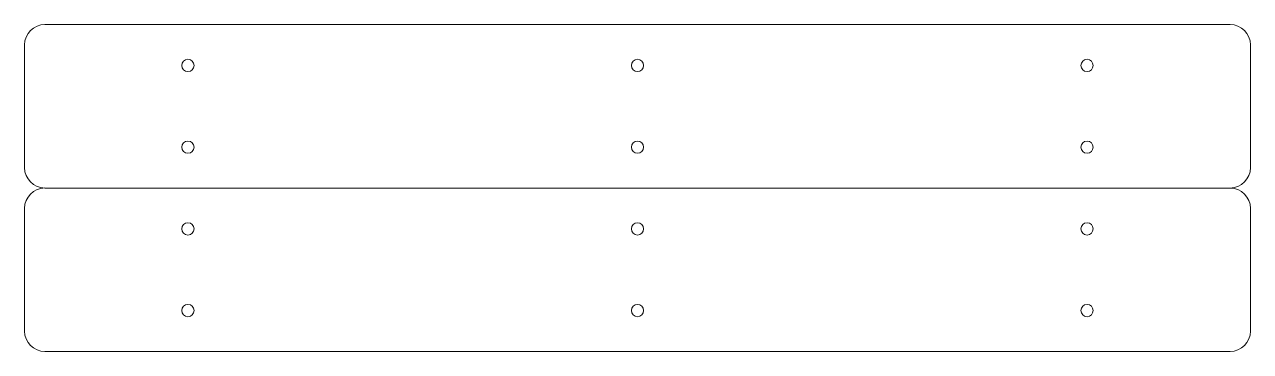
# Model space of a CAD drawing. Header units: millimetres. Extents: x -719 to 505, y -1021 to 376.
# Drawn here: x -700.1 to -400.1, y -1020.9 to -940.9 of the extents above; entities that cross this region are included whole.
import ezdxf

# ---------------------------------------------------------------- set-up
doc = ezdxf.new("R2010")
doc.units = ezdxf.units.MM
doc.header["$MEASUREMENT"] = 0
doc.layers.add('rgbboverlay', color=7, linetype='Continuous')

msp = doc.modelspace()

# ---------------------------------------------------------------- linework, layer by layer
at = {"layer": 'rgbboverlay', "color": 250, "lineweight": 9}
for centre in [(-660.0843, -950.9441), (-550.0841, -950.9441), (-440.0843, -950.9441), (-660.0843, -970.9441), (-550.0841, -970.9441), (-440.0843, -970.9441), (-660.0843, -990.9441), (-550.0841, -990.9441), (-440.0843, -990.9441), (-660.0843, -1010.9441), (-550.0841, -1010.9441), (-440.0843, -1010.9441)]:
    msp.add_ellipse(centre, major_axis=(0, 1.5), ratio=1, dxfattribs=at)
for points in [[(-695.0841, -940.9437), (-695.0841, -940.9437), (-405.0841, -940.9437), (-405.0841, -940.9437), (-405.0841, -940.9437), (-402.3341, -940.9437), (-400.0841, -943.1937), (-400.0841, -945.9437), (-400.0841, -945.9437), (-400.0841, -945.9437), (-400.0841, -975.9438), (-400.0841, -975.9438), (-400.0841, -975.9438), (-400.0841, -978.6937), (-402.3341, -980.9437), (-405.0841, -980.9437), (-405.0841, -980.9437), (-405.0841, -980.9437), (-695.0841, -980.9437), (-695.0841, -980.9437), (-695.0841, -980.9437), (-697.8341, -980.9437), (-700.0841, -978.6937), (-700.0841, -975.9438), (-700.0841, -975.9438), (-700.0841, -975.9438), (-700.0841, -945.9437), (-700.0841, -945.9437), (-700.0841, -945.9437), (-700.0841, -943.1937), (-697.8341, -940.9437), (-695.0841, -940.9437)], [(-695.0841, -980.9437), (-695.0841, -980.9437), (-405.0841, -980.9437), (-405.0841, -980.9437), (-405.0841, -980.9437), (-402.3341, -980.9437), (-400.0841, -983.1937), (-400.0841, -985.9437), (-400.0841, -985.9437), (-400.0841, -985.9437), (-400.0841, -1015.9438), (-400.0841, -1015.9438), (-400.0841, -1015.9438), (-400.0841, -1018.6937), (-402.3341, -1020.9437), (-405.0841, -1020.9437), (-405.0841, -1020.9437), (-405.0841, -1020.9437), (-695.0841, -1020.9437), (-695.0841, -1020.9437), (-695.0841, -1020.9437), (-697.8341, -1020.9437), (-700.0841, -1018.6937), (-700.0841, -1015.9438), (-700.0841, -1015.9438), (-700.0841, -1015.9438), (-700.0841, -985.9437), (-700.0841, -985.9437), (-700.0841, -985.9437), (-700.0841, -983.1937), (-697.8341, -980.9437), (-695.0841, -980.9437)]]:
    msp.add_open_spline(points, degree=3, knots=[0, 0, 0, 0, 0.11111111, 0.11111111, 0.11111111, 0.11111111, 0.22222222, 0.22222222, 0.22222222, 0.22222222, 0.33333333, 0.33333333, 0.33333333, 0.33333333, 0.44444444, 0.44444444, 0.44444444, 0.44444444, 0.55555556, 0.55555556, 0.55555556, 0.55555556, 0.66666667, 0.66666667, 0.66666667, 0.66666667, 0.77777778, 0.77777778, 0.77777778, 0.77777778, 1, 1, 1, 1], dxfattribs=at)

doc.saveas('drawing.dxf')
